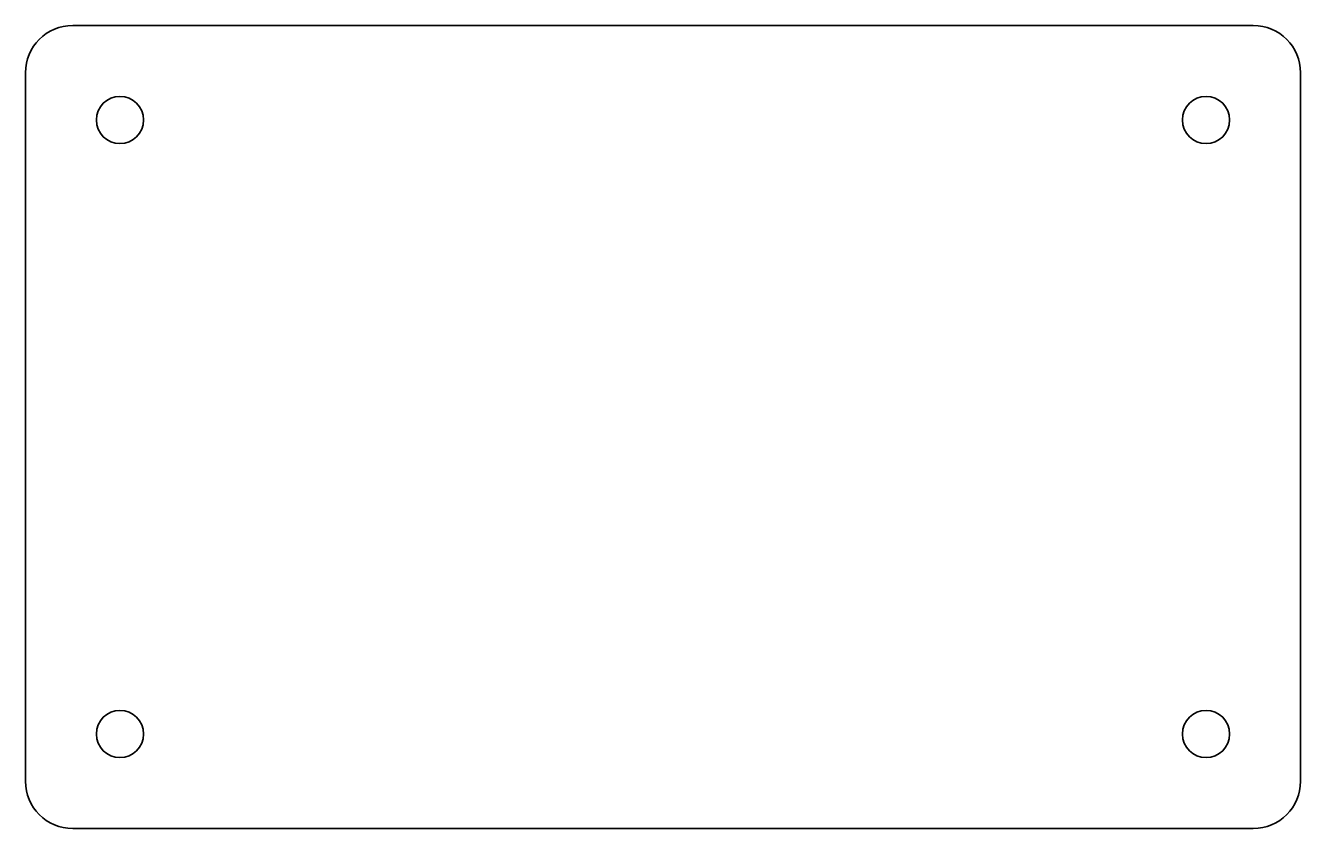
# Model space of a CAD drawing. Extents: x 567.5 to 621.5, y 403.5 to 437.5.
import ezdxf

# ---------------------------------------------------------------- set-up
doc = ezdxf.new("R2010")
doc.units = 0

msp = doc.modelspace()

# ---------------------------------------------------------------- linework, layer by layer
at = {"color": 7, "lineweight": 35}
for p, q in [((619.5, 437.5), (569.5, 437.5)), ((567.5, 435.5), (567.5, 405.5)), ((621.5, 405.5), (621.5, 435.5)), ((569.5, 403.5), (619.5, 403.5))]:
    msp.add_line(p, q, dxfattribs=at)
for centre in [(571.5, 433.5), (617.5, 433.5), (571.5, 407.5), (617.5, 407.5)]:
    msp.add_circle(centre, 1, dxfattribs=at)
for centre, start, end in [((569.5, 435.5), 90, 180), ((619.5, 435.5), 0, 90), ((569.5, 405.5), 180, 270), ((619.5, 405.5), 270, 360)]:
    msp.add_arc(centre, 2, start, end, dxfattribs=at)

doc.saveas('drawing.dxf')
